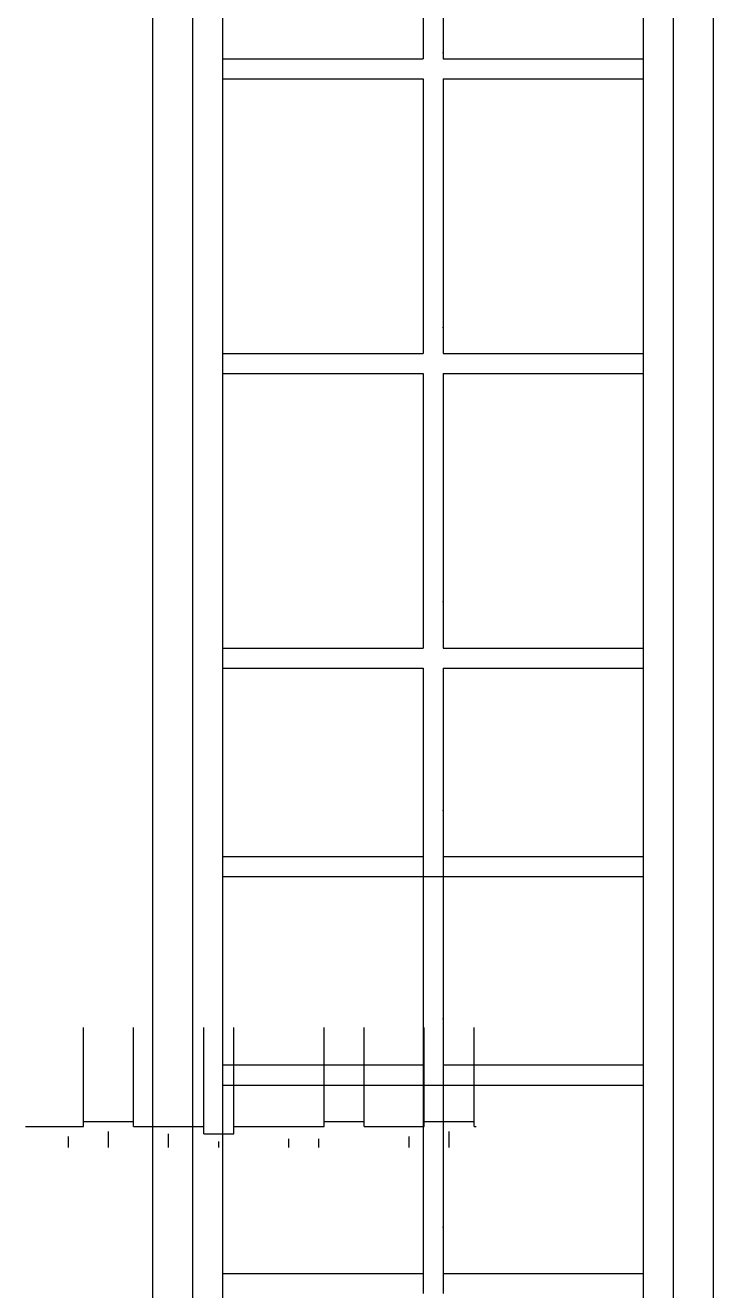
# Model space of a CAD drawing. Header units: inches. Extents: x -2812 to 9774, y -15726 to -746.
# Drawn here: x 2844.4 to 2913.1, y -9245.4 to -9119.2 of the extents above; entities that cross this region are included whole.
import ezdxf

# ---------------------------------------------------------------- set-up
doc = ezdxf.new("R2010")
doc.units = ezdxf.units.IN
doc.header["$LTSCALE"] = 17
doc.header["$MEASUREMENT"] = 0
doc.layers.add('OUTLINE', color=1, linetype='Continuous', lineweight=25)

msp = doc.modelspace()

# ---------------------------------------------------------------- hatches: boundary and pattern name
at = {"layer": 'OUTLINE'}
h = msp.add_hatch(dxfattribs=at)
h.set_pattern_fill('AR-RSHKE', color=8)
h.set_pattern_definition([(0, (3813.159, -6517.052), (25.5, 12), [6, -5, 7, -3, 9, -4]), (0, (3819.159, -6516.552), (25.5, 12), [5, -19, 4, -6]), (0, (3831.159, -6517.802), (25.5, 12), [3, -31]), (90, (3813.159, -6517.052), (-8.5, 12), [11.5, -36.5]), (90, (3819.159, -6517.052), (-8.5, 12), [11.25, -36.75]), (90, (3824.159, -6517.052), (-8.5, 12), [10.5, -37.5]), (90, (3831.159, -6517.802), (-8.5, 12), [11.5, -36.5]), (90, (3834.159, -6517.802), (-8.5, 12), [11.5, -36.5]), (90, (3843.159, -6517.052), (-8.5, 12), [11, -37])])
h.paths.add_polyline_path([(2882.27, -9231.16), (2882.27, -9231.16), (2887.94, -9231.16), (2888.54, -9231.16), (2889.37, -9231.16), (2889.37, -9226.35), (2889.37, -9219.16), (2844.37, -9219.16), (2844.37, -9231.16)])

# ---------------------------------------------------------------- linework, layer by layer
for p, q in [((2857.05, -8947.85), (2857.05, -9317.16)), ((2861.05, -8948.11), (2861.05, -9313.16)), ((2909.05, -9313.16), (2909.05, -8948.11)), ((2913.05, -9317.16), (2913.05, -8947.85))]:
    msp.add_line(p, q, dxfattribs=at)
at = {"layer": 'OUTLINE', "color": 7}
for p, q in [((2861.05, -8948.11), (2861.05, -9207.11)), ((2906.05, -9310.16), (2906.05, -8948.11)), ((2909.05, -9207.11), (2909.05, -8948.11)), ((2884.05, -9095.11), (2884.05, -9122.51)), ((2886.05, -9095.11), (2886.05, -9122.51)), ((2864.05, -9122.51), (2884.05, -9122.51)), ((2886.05, -9122.51), (2906.05, -9122.51)), ((2864.05, -9124.51), (2884.05, -9124.51)), ((2884.05, -9124.51), (2884.05, -9151.91)), ((2886.05, -9124.51), (2886.05, -9151.91)), ((2886.05, -9124.51), (2906.05, -9124.51)), ((2864.05, -9151.91), (2884.05, -9151.91)), ((2886.05, -9151.91), (2906.05, -9151.91)), ((2864.05, -9153.91), (2884.05, -9153.91)), ((2884.05, -9153.91), (2884.05, -9181.31)), ((2886.05, -9153.91), (2886.05, -9181.31)), ((2886.05, -9153.91), (2906.05, -9153.91)), ((2864.05, -9181.31), (2884.05, -9181.31)), ((2886.05, -9181.31), (2906.05, -9181.31)), ((2864.05, -9183.31), (2884.05, -9183.31)), ((2884.05, -9183.31), (2884.05, -9204.11)), ((2886.05, -9183.31), (2886.05, -9204.11)), ((2886.05, -9183.31), (2906.05, -9183.31)), ((2864.05, -9202.11), (2884.05, -9202.11)), ((2886.05, -9202.11), (2906.05, -9202.11)), ((2864.05, -9204.11), (2906.05, -9204.11)), ((2864.05, -9204.11), (2884.05, -9204.11)), ((2884.05, -9204.11), (2884.05, -9224.91)), ((2886.05, -9204.11), (2886.05, -9224.91)), ((2886.05, -9204.11), (2906.05, -9204.11)), ((2864.05, -9222.91), (2884.05, -9222.91)), ((2886.05, -9222.91), (2906.05, -9222.91)), ((2864.05, -9224.91), (2906.05, -9224.91)), ((2864.05, -9224.91), (2884.05, -9224.91)), ((2884.05, -9224.91), (2884.05, -9245.71)), ((2886.05, -9224.91), (2886.05, -9245.71)), ((2886.05, -9224.91), (2906.05, -9224.91)), ((2864.05, -9243.71), (2884.05, -9243.71)), ((2886.05, -9243.71), (2906.05, -9243.71))]:
    msp.add_line(p, q, dxfattribs=at)
at = {"layer": 'OUTLINE', "color": 253, "true_color": 0x9898cc}
msp.add_line((2864.05, -8948.11), (2864.05, -9310.16), dxfattribs=at)
at = {"layer": 'OUTLINE', "color": 7}
for p in [(2886.05, -9121.91), (2886.05, -9149.31), (2886.05, -9176.71), (2886.05, -9197.51), (2886.05, -9218.31), (2886.05, -9239.11)]:
    msp.add_point(p, dxfattribs=at)

doc.saveas('drawing.dxf')
